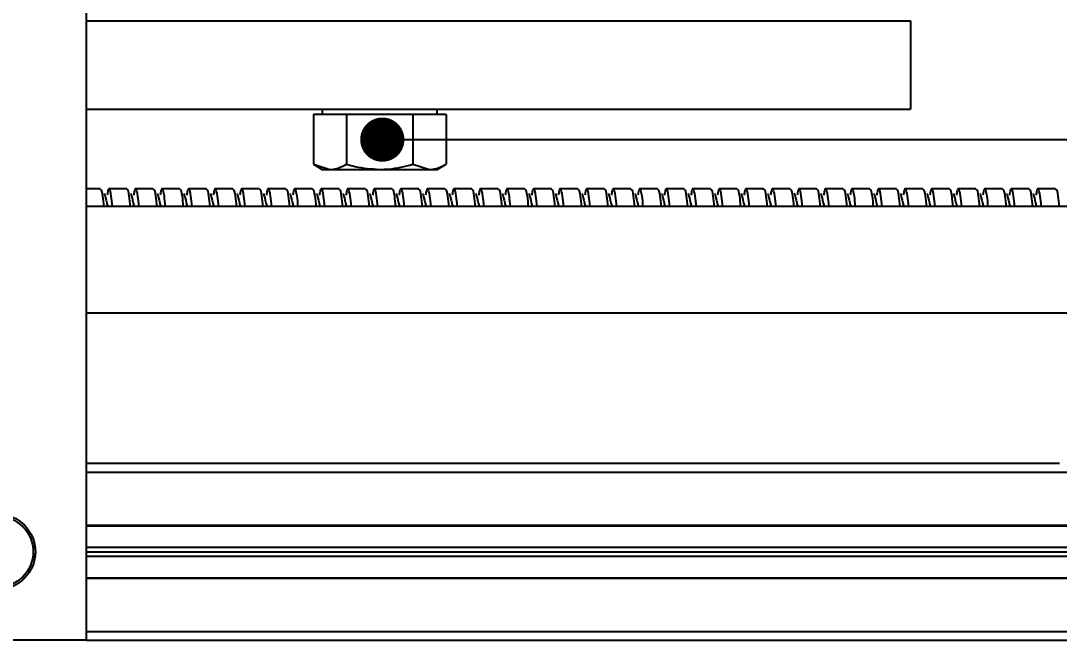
# Model space of a CAD drawing. Header units: millimetres. Extents: x -190 to 12889, y -227 to 3957.
# Drawn here: x 11938.7 to 12056.1, y 1142.4 to 1212.4 of the extents above; entities that cross this region are included whole.
import ezdxf
from ezdxf import colors
from ezdxf.entities.mleader import LeaderData, LeaderLine
from ezdxf.math import Vec2, Vec3

# ---------------------------------------------------------------- set-up
doc = ezdxf.new("R2010")
doc.units = ezdxf.units.MM
doc.header["$LTSCALE"] = 0.7
doc.layers.get('0').update_dxf_attribs({"color": 255})
doc.layers.add('DIM', color=94, linetype='Continuous', lineweight=25)
doc.styles.add('TCVN7824', font='tcvn+7284-2003r.ttf', dxfattribs={"height": 3.5})

# ---------------------------------------------------------------- blocks, each defined once
blk = doc.blocks.new('_Dot')
at = {"color": 0, "linetype": 'ByBlock', "lineweight": -2}
blk.add_line((-0.5, 0), (-1, 0), dxfattribs=at)
at = {"color": 0, "linetype": 'ByBlock', "const_width": 0.5}
blk.add_lwpolyline([(-0.25, 0, 1), (0.25, 0, 1)], format="xyb", close=True, dxfattribs=at)

msp = doc.modelspace()

# ---------------------------------------------------------------- linework, layer by layer
at = {"color": 7, "linetype": 'Continuous', "lineweight": 25}
for p, q in [((11946.0946, 1214.0314), (11946.0946, 1142.4288)), ((11946.0946, 1212.4288), (12039.2736, 1212.4288)), ((12039.2736, 1212.4288), (12039.2736, 1202.4288)), ((11946.0946, 1202.4288), (12039.2736, 1202.4288)), ((11972.7736, 1202.4288), (11972.7736, 1201.8288)), ((11985.7736, 1201.8288), (11985.7736, 1202.4288)), ((11973.6444, 1201.8288), (11971.768, 1201.8288)), ((11971.768, 1201.8288), (11971.768, 1196.2094)), ((11975.5208, 1201.8288), (11973.6444, 1201.8288)), ((11975.5208, 1201.8288), (11975.5208, 1196.2094)), ((11979.2736, 1201.8288), (11975.5208, 1201.8288)), ((11983.0264, 1201.8288), (11979.2736, 1201.8288)), ((11983.0264, 1201.8288), (11983.0264, 1196.2094)), ((11984.9028, 1201.8288), (11983.0264, 1201.8288)), ((11986.7791, 1201.8288), (11984.9028, 1201.8288)), ((11986.7791, 1201.8288), (11986.7791, 1196.2094)), ((11971.768, 1196.2094), (11972.7736, 1195.6288)), ((11971.768, 1196.2094), (11973.6444, 1195.6288)), ((11983.0264, 1196.2094), (11984.9028, 1195.6288)), ((11985.7736, 1195.6288), (11986.7791, 1196.2094)), ((11972.7736, 1195.6288), (11973.6444, 1195.6288)), ((11973.6444, 1195.6288), (11979.2736, 1195.6288)), ((11979.2736, 1195.6288), (11984.9028, 1195.6288)), ((11984.9028, 1195.6288), (11985.7736, 1195.6288)), ((11947.6695, 1193.4288), (11946.0946, 1193.4288)), ((11948.1725, 1192.8273), (11948.1337, 1192.9276)), ((11950.6695, 1193.4288), (11948.6695, 1193.4288)), ((11951.1725, 1192.8273), (11951.1337, 1192.9276)), ((11953.6695, 1193.4288), (11951.6695, 1193.4288)), ((11954.1725, 1192.8273), (11954.1337, 1192.9276)), ((11956.6695, 1193.4288), (11954.6695, 1193.4288)), ((11957.1725, 1192.8273), (11957.1337, 1192.9276)), ((11959.6695, 1193.4288), (11957.6695, 1193.4288)), ((11960.1725, 1192.8273), (11960.1337, 1192.9276)), ((11962.6695, 1193.4288), (11960.6695, 1193.4288)), ((11963.1725, 1192.8273), (11963.1337, 1192.9276)), ((11965.6695, 1193.4288), (11963.6695, 1193.4288)), ((11966.1725, 1192.8273), (11966.1337, 1192.9276)), ((11968.6695, 1193.4288), (11966.6695, 1193.4288)), ((11969.1725, 1192.8273), (11969.1337, 1192.9276)), ((11971.6695, 1193.4288), (11969.6695, 1193.4288)), ((11972.1725, 1192.8273), (11972.1337, 1192.9276)), ((11974.6695, 1193.4288), (11972.6695, 1193.4288)), ((11975.1725, 1192.8273), (11975.1337, 1192.9276)), ((11977.6695, 1193.4288), (11975.6695, 1193.4288)), ((11978.1725, 1192.8273), (11978.1337, 1192.9276)), ((11980.6695, 1193.4288), (11978.6695, 1193.4288)), ((11981.1725, 1192.8273), (11981.1337, 1192.9276)), ((11983.6695, 1193.4288), (11981.6695, 1193.4288)), ((11984.1725, 1192.8273), (11984.1337, 1192.9276)), ((11986.6695, 1193.4288), (11984.6695, 1193.4288)), ((11987.1725, 1192.8273), (11987.1337, 1192.9276)), ((11989.6695, 1193.4288), (11987.6695, 1193.4288)), ((11990.1725, 1192.8273), (11990.1337, 1192.9276)), ((11992.6695, 1193.4288), (11990.6695, 1193.4288)), ((11993.1725, 1192.8273), (11993.1337, 1192.9276)), ((11995.6695, 1193.4288), (11993.6695, 1193.4288)), ((11996.1725, 1192.8273), (11996.1337, 1192.9276)), ((11998.6695, 1193.4288), (11996.6695, 1193.4288)), ((11999.1725, 1192.8273), (11999.1337, 1192.9276)), ((12001.6695, 1193.4288), (11999.6695, 1193.4288)), ((12002.1725, 1192.8273), (12002.1337, 1192.9276)), ((12004.6695, 1193.4288), (12002.6695, 1193.4288)), ((12005.1725, 1192.8273), (12005.1337, 1192.9276)), ((12007.6695, 1193.4288), (12005.6695, 1193.4288)), ((12008.1725, 1192.8273), (12008.1337, 1192.9276)), ((12010.6695, 1193.4288), (12008.6695, 1193.4288)), ((12011.1725, 1192.8273), (12011.1337, 1192.9276)), ((12013.6695, 1193.4288), (12011.6695, 1193.4288)), ((12014.1725, 1192.8273), (12014.1337, 1192.9276)), ((12016.6695, 1193.4288), (12014.6695, 1193.4288)), ((12017.1725, 1192.8273), (12017.1337, 1192.9276)), ((12019.6695, 1193.4288), (12017.6695, 1193.4288)), ((12020.1725, 1192.8273), (12020.1337, 1192.9276)), ((12022.6695, 1193.4288), (12020.6695, 1193.4288)), ((12023.1725, 1192.8273), (12023.1337, 1192.9276)), ((12025.6695, 1193.4288), (12023.6695, 1193.4288)), ((12026.1725, 1192.8273), (12026.1337, 1192.9276)), ((12028.6695, 1193.4288), (12026.6695, 1193.4288)), ((12029.1725, 1192.8273), (12029.1337, 1192.9276)), ((12031.6695, 1193.4288), (12029.6695, 1193.4288)), ((12032.1725, 1192.8273), (12032.1337, 1192.9276)), ((12034.6695, 1193.4288), (12032.6695, 1193.4288)), ((12035.1725, 1192.8273), (12035.1337, 1192.9276)), ((12037.6695, 1193.4288), (12035.6695, 1193.4288)), ((12038.1725, 1192.8273), (12038.1337, 1192.9276)), ((12040.6695, 1193.4288), (12038.6695, 1193.4288)), ((12041.1725, 1192.8273), (12041.1337, 1192.9276)), ((12043.6695, 1193.4288), (12041.6695, 1193.4288)), ((12044.1725, 1192.8273), (12044.1337, 1192.9276)), ((12046.6695, 1193.4288), (12044.6695, 1193.4288)), ((12047.1725, 1192.8273), (12047.1337, 1192.9276)), ((12049.6695, 1193.4288), (12047.6695, 1193.4288)), ((12050.1725, 1192.8273), (12050.1337, 1192.9276)), ((12052.6695, 1193.4288), (12050.6695, 1193.4288)), ((12053.1725, 1192.8273), (12053.1337, 1192.9276)), ((12055.6695, 1193.4288), (12053.6695, 1193.4288)), ((12099.0946, 1191.4288), (11946.0946, 1191.4288)), ((11946.0946, 1179.4288), (12099.0946, 1179.4288)), ((11946.0946, 1162.4288), (12056.0946, 1162.4288)), ((11946.0946, 1155.4288), (12116.0946, 1155.4288)), ((11946.0946, 1155.3681), (12116.0946, 1155.3681)), ((11946.0946, 1152.9484), (12116.0946, 1152.9484)), ((11946.0946, 1152.4288), (12116.0946, 1152.4288)), ((11946.0946, 1151.9092), (12116.0946, 1151.9092)), ((11946.0946, 1149.4895), (12116.0946, 1149.4895)), ((11946.0946, 1149.4288), (12116.0946, 1149.4288)), ((11946.0946, 1142.4288), (11806.0946, 1142.4288)), ((11946.0946, 1142.4288), (12116.0946, 1142.4288))]:
    msp.add_line(p, q, dxfattribs=at)
at = {"color": 8, "linetype": 'Continuous', "lineweight": 25}
for p, q in [((11946.0946, 1161.4288), (12116.0946, 1161.4288)), ((11946.0946, 1143.4288), (12116.0946, 1143.4288))]:
    msp.add_line(p, q, dxfattribs=at)
at = {"color": 7, "linetype": 'Continuous', "lineweight": 25}
for radius in [4.25, 4]:
    msp.add_circle((11936.0946, 1152.4288), radius, dxfattribs=at)
for points, knots in [([(11973.6444, 1195.6288), (11973.6889, 1195.6294), (11974.3226, 1195.6377), (11974.9435, 1195.9339), (11975.5208, 1196.2094)], [0, 0, 0, 0, 0.07021477, 1, 1, 1, 1]), ([(11975.5208, 1196.2094), (11975.8359, 1196.1217), (11977.0591, 1195.7814), (11978.33, 1195.6938), (11979.2736, 1195.6288)], [0, 0, 0, 0, 0.25755135, 1, 1, 1, 1]), ([(11979.2736, 1195.6288), (11979.6148, 1195.6374), (11980.8851, 1195.6695), (11982.1218, 1195.9813), (11983.0264, 1196.2094)], [0, 0, 0, 0, 0.26863361, 1, 1, 1, 1]), ([(11984.9028, 1195.6288), (11984.9473, 1195.6294), (11985.5809, 1195.6377), (11986.2018, 1195.9339), (11986.7791, 1196.2094)], [0, 0, 0, 0, 0.07021477, 1, 1, 1, 1]), ([(11947.6695, 1193.322), (11947.6919, 1193.3507), (11947.7792, 1193.4624), (11947.9052, 1192.8265), (11948.0144, 1191.8542), (11948.0622, 1191.4288)], [0, 0, 0, 0, 0.16279149, 0.63368611, 1, 1, 1, 1]), ([(11948.145, 1192.8849), (11948.151, 1192.8612), (11948.1677, 1192.7962), (11948.3279, 1192.2014), (11948.4674, 1191.5773), (11948.5006, 1191.4288)], [0, 0, 0, 0, 0.303950753, 0.834439217, 1, 1, 1, 1]), ([(11949.0622, 1191.4288), (11949.0144, 1191.864), (11948.9052, 1192.8585), (11948.7391, 1193.4925), (11948.569, 1193.4882), (11948.482, 1192.9179), (11948.4548, 1192.7392)], [0, 0, 0, 0, 0.23771961, 0.54330696, 0.85698063, 1, 1, 1, 1]), ([(11950.6695, 1193.322), (11950.6919, 1193.3507), (11950.7792, 1193.4624), (11950.9052, 1192.8265), (11951.0144, 1191.8542), (11951.0622, 1191.4288)], [0, 0, 0, 0, 0.16279149, 0.63368611, 1, 1, 1, 1]), ([(11951.145, 1192.8849), (11951.151, 1192.8612), (11951.1677, 1192.7962), (11951.3279, 1192.2014), (11951.4674, 1191.5773), (11951.5006, 1191.4288)], [0, 0, 0, 0, 0.303950753, 0.834439217, 1, 1, 1, 1]), ([(11952.0622, 1191.4288), (11952.0144, 1191.864), (11951.9052, 1192.8585), (11951.7391, 1193.4925), (11951.569, 1193.4882), (11951.482, 1192.9179), (11951.4548, 1192.7392)], [0, 0, 0, 0, 0.237719613, 0.543306957, 0.856980627, 1, 1, 1, 1]), ([(11953.6695, 1193.322), (11953.6919, 1193.3507), (11953.7792, 1193.4624), (11953.9052, 1192.8265), (11954.0144, 1191.8542), (11954.0622, 1191.4288)], [0, 0, 0, 0, 0.16279149, 0.633686114, 1, 1, 1, 1]), ([(11954.145, 1192.8849), (11954.151, 1192.8612), (11954.1677, 1192.7962), (11954.3279, 1192.2014), (11954.4674, 1191.5773), (11954.5006, 1191.4288)], [0, 0, 0, 0, 0.303950753, 0.834439217, 1, 1, 1, 1]), ([(11955.0622, 1191.4288), (11955.0144, 1191.864), (11954.9052, 1192.8585), (11954.7391, 1193.4925), (11954.569, 1193.4882), (11954.482, 1192.9179), (11954.4548, 1192.7392)], [0, 0, 0, 0, 0.23771961, 0.54330696, 0.85698063, 1, 1, 1, 1]), ([(11956.6695, 1193.322), (11956.6919, 1193.3507), (11956.7792, 1193.4624), (11956.9052, 1192.8265), (11957.0144, 1191.8542), (11957.0622, 1191.4288)], [0, 0, 0, 0, 0.16279149, 0.63368611, 1, 1, 1, 1]), ([(11957.145, 1192.8849), (11957.151, 1192.8612), (11957.1677, 1192.7962), (11957.3279, 1192.2014), (11957.4674, 1191.5773), (11957.5006, 1191.4288)], [0, 0, 0, 0, 0.30395075, 0.83443922, 1, 1, 1, 1]), ([(11958.0622, 1191.4288), (11958.0144, 1191.864), (11957.9052, 1192.8585), (11957.7391, 1193.4925), (11957.569, 1193.4882), (11957.482, 1192.9179), (11957.4548, 1192.7392)], [0, 0, 0, 0, 0.23771961, 0.54330696, 0.85698063, 1, 1, 1, 1]), ([(11959.6695, 1193.322), (11959.6919, 1193.3507), (11959.7792, 1193.4624), (11959.9052, 1192.8265), (11960.0144, 1191.8542), (11960.0622, 1191.4288)], [0, 0, 0, 0, 0.16279149, 0.63368611, 1, 1, 1, 1]), ([(11960.145, 1192.8849), (11960.151, 1192.8612), (11960.1677, 1192.7962), (11960.3279, 1192.2014), (11960.4674, 1191.5773), (11960.5006, 1191.4288)], [0, 0, 0, 0, 0.30395075, 0.83443922, 1, 1, 1, 1]), ([(11961.0622, 1191.4288), (11961.0144, 1191.864), (11960.9052, 1192.8585), (11960.7391, 1193.4925), (11960.569, 1193.4882), (11960.482, 1192.9179), (11960.4548, 1192.7392)], [0, 0, 0, 0, 0.237719613, 0.543306957, 0.856980627, 1, 1, 1, 1]), ([(11962.6695, 1193.322), (11962.6919, 1193.3507), (11962.7792, 1193.4624), (11962.9052, 1192.8265), (11963.0144, 1191.8542), (11963.0622, 1191.4288)], [0, 0, 0, 0, 0.16279149, 0.63368611, 1, 1, 1, 1]), ([(11963.145, 1192.8849), (11963.151, 1192.8612), (11963.1677, 1192.7962), (11963.3279, 1192.2014), (11963.4674, 1191.5773), (11963.5006, 1191.4288)], [0, 0, 0, 0, 0.303950753, 0.834439217, 1, 1, 1, 1]), ([(11964.0622, 1191.4288), (11964.0144, 1191.864), (11963.9052, 1192.8585), (11963.7391, 1193.4925), (11963.569, 1193.4882), (11963.482, 1192.9179), (11963.4548, 1192.7392)], [0, 0, 0, 0, 0.237719613, 0.543306957, 0.856980627, 1, 1, 1, 1]), ([(11965.6695, 1193.322), (11965.6919, 1193.3507), (11965.7792, 1193.4624), (11965.9052, 1192.8265), (11966.0144, 1191.8542), (11966.0622, 1191.4288)], [0, 0, 0, 0, 0.16279149, 0.633686114, 1, 1, 1, 1]), ([(11966.145, 1192.8849), (11966.151, 1192.8612), (11966.1677, 1192.7962), (11966.3279, 1192.2014), (11966.4674, 1191.5773), (11966.5006, 1191.4288)], [0, 0, 0, 0, 0.30395075, 0.83443922, 1, 1, 1, 1]), ([(11967.0622, 1191.4288), (11967.0144, 1191.864), (11966.9052, 1192.8585), (11966.7391, 1193.4925), (11966.569, 1193.4882), (11966.482, 1192.9179), (11966.4548, 1192.7392)], [0, 0, 0, 0, 0.23771961, 0.54330696, 0.85698063, 1, 1, 1, 1]), ([(11968.6695, 1193.322), (11968.6919, 1193.3507), (11968.7792, 1193.4624), (11968.9052, 1192.8265), (11969.0144, 1191.8542), (11969.0622, 1191.4288)], [0, 0, 0, 0, 0.16279149, 0.63368611, 1, 1, 1, 1]), ([(11969.145, 1192.8849), (11969.151, 1192.8612), (11969.1677, 1192.7962), (11969.3279, 1192.2014), (11969.4674, 1191.5773), (11969.5006, 1191.4288)], [0, 0, 0, 0, 0.303950753, 0.834439217, 1, 1, 1, 1]), ([(11970.0622, 1191.4288), (11970.0144, 1191.864), (11969.9052, 1192.8585), (11969.7391, 1193.4925), (11969.569, 1193.4882), (11969.482, 1192.9179), (11969.4548, 1192.7392)], [0, 0, 0, 0, 0.23771961, 0.54330696, 0.85698063, 1, 1, 1, 1]), ([(11971.6695, 1193.322), (11971.6919, 1193.3507), (11971.7792, 1193.4624), (11971.9052, 1192.8265), (11972.0144, 1191.8542), (11972.0622, 1191.4288)], [0, 0, 0, 0, 0.16279149, 0.63368611, 1, 1, 1, 1]), ([(11972.145, 1192.8849), (11972.151, 1192.8612), (11972.1677, 1192.7962), (11972.3279, 1192.2014), (11972.4674, 1191.5773), (11972.5006, 1191.4288)], [0, 0, 0, 0, 0.30395075, 0.83443922, 1, 1, 1, 1]), ([(11973.0622, 1191.4288), (11973.0144, 1191.864), (11972.9052, 1192.8585), (11972.7391, 1193.4925), (11972.569, 1193.4882), (11972.482, 1192.9179), (11972.4548, 1192.7392)], [0, 0, 0, 0, 0.23771961, 0.54330696, 0.85698063, 1, 1, 1, 1]), ([(11974.6695, 1193.322), (11974.6919, 1193.3507), (11974.7792, 1193.4624), (11974.9052, 1192.8265), (11975.0144, 1191.8542), (11975.0622, 1191.4288)], [0, 0, 0, 0, 0.16279149, 0.63368611, 1, 1, 1, 1]), ([(11975.145, 1192.8849), (11975.151, 1192.8612), (11975.1677, 1192.7962), (11975.3279, 1192.2014), (11975.4674, 1191.5773), (11975.5006, 1191.4288)], [0, 0, 0, 0, 0.30395075, 0.83443922, 1, 1, 1, 1]), ([(11976.0622, 1191.4288), (11976.0144, 1191.864), (11975.9052, 1192.8585), (11975.7391, 1193.4925), (11975.569, 1193.4882), (11975.482, 1192.9179), (11975.4548, 1192.7392)], [0, 0, 0, 0, 0.23771961, 0.54330696, 0.85698063, 1, 1, 1, 1]), ([(11977.6695, 1193.322), (11977.6919, 1193.3507), (11977.7792, 1193.4624), (11977.9052, 1192.8265), (11978.0144, 1191.8542), (11978.0622, 1191.4288)], [0, 0, 0, 0, 0.16279149, 0.63368611, 1, 1, 1, 1]), ([(11978.145, 1192.8849), (11978.151, 1192.8612), (11978.1677, 1192.7962), (11978.3279, 1192.2014), (11978.4674, 1191.5773), (11978.5006, 1191.4288)], [0, 0, 0, 0, 0.30395075, 0.83443922, 1, 1, 1, 1]), ([(11979.0622, 1191.4288), (11979.0144, 1191.8639), (11978.9052, 1192.8583), (11978.7391, 1193.4938), (11978.5674, 1193.4842), (11978.4789, 1192.9019), (11978.4502, 1192.7128)], [0, 0, 0, 0, 0.23586153, 0.53906033, 0.85028224, 1, 1, 1, 1]), ([(11980.6695, 1193.322), (11980.6919, 1193.3507), (11980.7792, 1193.4624), (11980.9052, 1192.8265), (11981.0144, 1191.8542), (11981.0622, 1191.4288)], [0, 0, 0, 0, 0.16279149, 0.63368611, 1, 1, 1, 1]), ([(11981.145, 1192.8849), (11981.151, 1192.8612), (11981.1677, 1192.7962), (11981.3279, 1192.2014), (11981.4674, 1191.5773), (11981.5006, 1191.4288)], [0, 0, 0, 0, 0.30395075, 0.83443922, 1, 1, 1, 1]), ([(11982.0622, 1191.4288), (11982.0144, 1191.864), (11981.9052, 1192.8585), (11981.7391, 1193.4925), (11981.569, 1193.4882), (11981.482, 1192.9179), (11981.4548, 1192.7392)], [0, 0, 0, 0, 0.23771961, 0.54330696, 0.85698063, 1, 1, 1, 1]), ([(11983.6695, 1193.322), (11983.6919, 1193.3507), (11983.7792, 1193.4624), (11983.9052, 1192.8265), (11984.0144, 1191.8542), (11984.0622, 1191.4288)], [0, 0, 0, 0, 0.16279149, 0.63368611, 1, 1, 1, 1]), ([(11984.145, 1192.8849), (11984.151, 1192.8612), (11984.1677, 1192.7962), (11984.3279, 1192.2014), (11984.4674, 1191.5773), (11984.5006, 1191.4288)], [0, 0, 0, 0, 0.303950753, 0.834439217, 1, 1, 1, 1]), ([(11985.0622, 1191.4288), (11985.0144, 1191.864), (11984.9052, 1192.8585), (11984.7391, 1193.4925), (11984.569, 1193.4882), (11984.482, 1192.9179), (11984.4548, 1192.7392)], [0, 0, 0, 0, 0.23771961, 0.54330696, 0.85698063, 1, 1, 1, 1]), ([(11986.6695, 1193.322), (11986.6919, 1193.3507), (11986.7792, 1193.4624), (11986.9052, 1192.8265), (11987.0144, 1191.8542), (11987.0622, 1191.4288)], [0, 0, 0, 0, 0.16279149, 0.63368611, 1, 1, 1, 1]), ([(11987.145, 1192.8849), (11987.151, 1192.8612), (11987.1677, 1192.7962), (11987.3279, 1192.2014), (11987.4674, 1191.5773), (11987.5006, 1191.4288)], [0, 0, 0, 0, 0.30395075, 0.83443922, 1, 1, 1, 1]), ([(11988.0622, 1191.4288), (11988.0144, 1191.864), (11987.9052, 1192.8585), (11987.7391, 1193.4925), (11987.569, 1193.4882), (11987.482, 1192.9179), (11987.4548, 1192.7392)], [0, 0, 0, 0, 0.23771961, 0.54330696, 0.85698063, 1, 1, 1, 1]), ([(11989.6695, 1193.322), (11989.6919, 1193.3507), (11989.7792, 1193.4624), (11989.9052, 1192.8265), (11990.0144, 1191.8542), (11990.0622, 1191.4288)], [0, 0, 0, 0, 0.16279149, 0.63368611, 1, 1, 1, 1]), ([(11990.145, 1192.8849), (11990.151, 1192.8612), (11990.1677, 1192.7962), (11990.3279, 1192.2014), (11990.4674, 1191.5773), (11990.5006, 1191.4288)], [0, 0, 0, 0, 0.303950753, 0.834439217, 1, 1, 1, 1]), ([(11991.0622, 1191.4288), (11991.0144, 1191.864), (11990.9052, 1192.8585), (11990.7391, 1193.4925), (11990.569, 1193.4882), (11990.482, 1192.9179), (11990.4548, 1192.7392)], [0, 0, 0, 0, 0.23771961, 0.54330696, 0.85698063, 1, 1, 1, 1]), ([(11992.6695, 1193.322), (11992.6919, 1193.3507), (11992.7792, 1193.4624), (11992.9052, 1192.8265), (11993.0144, 1191.8542), (11993.0622, 1191.4288)], [0, 0, 0, 0, 0.16279149, 0.63368611, 1, 1, 1, 1]), ([(11993.145, 1192.8849), (11993.151, 1192.8612), (11993.1677, 1192.7962), (11993.3279, 1192.2014), (11993.4674, 1191.5773), (11993.5006, 1191.4288)], [0, 0, 0, 0, 0.30395075, 0.83443922, 1, 1, 1, 1]), ([(11994.0622, 1191.4288), (11994.0144, 1191.864), (11993.9052, 1192.8585), (11993.7391, 1193.4925), (11993.569, 1193.4882), (11993.482, 1192.9179), (11993.4548, 1192.7392)], [0, 0, 0, 0, 0.23771961, 0.54330696, 0.85698063, 1, 1, 1, 1]), ([(11995.6695, 1193.322), (11995.6919, 1193.3507), (11995.7792, 1193.4624), (11995.9052, 1192.8265), (11996.0144, 1191.8542), (11996.0622, 1191.4288)], [0, 0, 0, 0, 0.16279149, 0.63368611, 1, 1, 1, 1]), ([(11996.145, 1192.8849), (11996.151, 1192.8612), (11996.1677, 1192.7962), (11996.3279, 1192.2014), (11996.4674, 1191.5773), (11996.5006, 1191.4288)], [0, 0, 0, 0, 0.30395075, 0.83443922, 1, 1, 1, 1]), ([(11997.0622, 1191.4288), (11997.0144, 1191.864), (11996.9052, 1192.8585), (11996.7391, 1193.4925), (11996.569, 1193.4882), (11996.482, 1192.9179), (11996.4548, 1192.7392)], [0, 0, 0, 0, 0.237719613, 0.543306957, 0.856980627, 1, 1, 1, 1]), ([(11998.6695, 1193.322), (11998.6919, 1193.3507), (11998.7792, 1193.4624), (11998.9052, 1192.8265), (11999.0144, 1191.8542), (11999.0622, 1191.4288)], [0, 0, 0, 0, 0.16279149, 0.63368611, 1, 1, 1, 1]), ([(11999.145, 1192.8849), (11999.151, 1192.8612), (11999.1677, 1192.7962), (11999.3279, 1192.2014), (11999.4674, 1191.5773), (11999.5006, 1191.4288)], [0, 0, 0, 0, 0.303950753, 0.834439217, 1, 1, 1, 1]), ([(12000.0622, 1191.4288), (12000.0144, 1191.864), (11999.9052, 1192.8585), (11999.7391, 1193.4925), (11999.569, 1193.4882), (11999.482, 1192.9179), (11999.4548, 1192.7392)], [0, 0, 0, 0, 0.23771961, 0.54330696, 0.85698063, 1, 1, 1, 1]), ([(12001.6695, 1193.322), (12001.6919, 1193.3507), (12001.7792, 1193.4624), (12001.9052, 1192.8265), (12002.0144, 1191.8542), (12002.0622, 1191.4288)], [0, 0, 0, 0, 0.16279149, 0.63368611, 1, 1, 1, 1]), ([(12002.145, 1192.8849), (12002.151, 1192.8612), (12002.1677, 1192.7962), (12002.3279, 1192.2014), (12002.4674, 1191.5773), (12002.5006, 1191.4288)], [0, 0, 0, 0, 0.30395075, 0.83443922, 1, 1, 1, 1]), ([(12003.0622, 1191.4288), (12003.0144, 1191.864), (12002.9052, 1192.8585), (12002.7391, 1193.4925), (12002.569, 1193.4882), (12002.482, 1192.9179), (12002.4548, 1192.7392)], [0, 0, 0, 0, 0.237719613, 0.543306957, 0.856980627, 1, 1, 1, 1]), ([(12004.6695, 1193.322), (12004.6919, 1193.3507), (12004.7792, 1193.4624), (12004.9052, 1192.8265), (12005.0144, 1191.8542), (12005.0622, 1191.4288)], [0, 0, 0, 0, 0.16279149, 0.63368611, 1, 1, 1, 1]), ([(12005.145, 1192.8849), (12005.151, 1192.8612), (12005.1677, 1192.7962), (12005.3279, 1192.2014), (12005.4674, 1191.5773), (12005.5006, 1191.4288)], [0, 0, 0, 0, 0.303950753, 0.834439217, 1, 1, 1, 1]), ([(12006.0622, 1191.4288), (12006.0144, 1191.864), (12005.9052, 1192.8585), (12005.7391, 1193.4925), (12005.569, 1193.4882), (12005.482, 1192.9179), (12005.4548, 1192.7392)], [0, 0, 0, 0, 0.237719613, 0.543306957, 0.856980627, 1, 1, 1, 1]), ([(12007.6695, 1193.322), (12007.6919, 1193.3507), (12007.7792, 1193.4624), (12007.9052, 1192.8265), (12008.0144, 1191.8542), (12008.0622, 1191.4288)], [0, 0, 0, 0, 0.16279149, 0.63368611, 1, 1, 1, 1]), ([(12008.145, 1192.8849), (12008.151, 1192.8612), (12008.1677, 1192.7962), (12008.3279, 1192.2014), (12008.4674, 1191.5773), (12008.5006, 1191.4288)], [0, 0, 0, 0, 0.30395075, 0.83443922, 1, 1, 1, 1]), ([(12009.0622, 1191.4288), (12009.0144, 1191.864), (12008.9052, 1192.8585), (12008.7391, 1193.4925), (12008.569, 1193.4882), (12008.482, 1192.9179), (12008.4548, 1192.7392)], [0, 0, 0, 0, 0.23771961, 0.54330696, 0.85698063, 1, 1, 1, 1]), ([(12010.6695, 1193.322), (12010.6919, 1193.3507), (12010.7792, 1193.4624), (12010.9052, 1192.8265), (12011.0144, 1191.8542), (12011.0622, 1191.4288)], [0, 0, 0, 0, 0.16279149, 0.63368611, 1, 1, 1, 1]), ([(12011.145, 1192.8849), (12011.151, 1192.8612), (12011.1677, 1192.7962), (12011.3279, 1192.2014), (12011.4674, 1191.5773), (12011.5006, 1191.4288)], [0, 0, 0, 0, 0.30395075, 0.83443922, 1, 1, 1, 1]), ([(12012.0622, 1191.4288), (12012.0144, 1191.864), (12011.9052, 1192.8585), (12011.7391, 1193.4925), (12011.569, 1193.4882), (12011.482, 1192.9179), (12011.4548, 1192.7392)], [0, 0, 0, 0, 0.23771961, 0.54330696, 0.85698063, 1, 1, 1, 1]), ([(12013.6695, 1193.322), (12013.6919, 1193.3507), (12013.7792, 1193.4624), (12013.9052, 1192.8265), (12014.0144, 1191.8542), (12014.0622, 1191.4288)], [0, 0, 0, 0, 0.16279149, 0.63368611, 1, 1, 1, 1]), ([(12014.145, 1192.8849), (12014.151, 1192.8612), (12014.1677, 1192.7962), (12014.3279, 1192.2014), (12014.4674, 1191.5773), (12014.5006, 1191.4288)], [0, 0, 0, 0, 0.30395075, 0.83443922, 1, 1, 1, 1]), ([(12015.0622, 1191.4288), (12015.0144, 1191.864), (12014.9052, 1192.8585), (12014.7391, 1193.4925), (12014.569, 1193.4882), (12014.482, 1192.9179), (12014.4548, 1192.7392)], [0, 0, 0, 0, 0.23771961, 0.54330696, 0.85698063, 1, 1, 1, 1]), ([(12016.6695, 1193.322), (12016.6919, 1193.3507), (12016.7792, 1193.4624), (12016.9052, 1192.8265), (12017.0144, 1191.8542), (12017.0622, 1191.4288)], [0, 0, 0, 0, 0.16279149, 0.63368611, 1, 1, 1, 1]), ([(12017.145, 1192.8849), (12017.151, 1192.8612), (12017.1677, 1192.7962), (12017.3279, 1192.2014), (12017.4674, 1191.5773), (12017.5006, 1191.4288)], [0, 0, 0, 0, 0.303950753, 0.834439217, 1, 1, 1, 1]), ([(12018.0622, 1191.4288), (12018.0144, 1191.864), (12017.9052, 1192.8585), (12017.7391, 1193.4925), (12017.569, 1193.4882), (12017.482, 1192.9179), (12017.4548, 1192.7392)], [0, 0, 0, 0, 0.23771961, 0.54330696, 0.85698063, 1, 1, 1, 1]), ([(12019.6695, 1193.322), (12019.6919, 1193.3507), (12019.7792, 1193.4624), (12019.9052, 1192.8265), (12020.0144, 1191.8542), (12020.0622, 1191.4288)], [0, 0, 0, 0, 0.16279149, 0.63368611, 1, 1, 1, 1]), ([(12020.145, 1192.8849), (12020.151, 1192.8612), (12020.1677, 1192.7962), (12020.3279, 1192.2014), (12020.4674, 1191.5773), (12020.5006, 1191.4288)], [0, 0, 0, 0, 0.30395075, 0.83443922, 1, 1, 1, 1]), ([(12021.0622, 1191.4288), (12021.0144, 1191.864), (12020.9052, 1192.8585), (12020.7391, 1193.4925), (12020.569, 1193.4882), (12020.482, 1192.9179), (12020.4548, 1192.7392)], [0, 0, 0, 0, 0.23771961, 0.54330696, 0.85698063, 1, 1, 1, 1]), ([(12022.6695, 1193.322), (12022.6919, 1193.3507), (12022.7792, 1193.4624), (12022.9052, 1192.8265), (12023.0144, 1191.8542), (12023.0622, 1191.4288)], [0, 0, 0, 0, 0.16279149, 0.63368611, 1, 1, 1, 1]), ([(12023.145, 1192.8849), (12023.151, 1192.8612), (12023.1677, 1192.7962), (12023.3279, 1192.2014), (12023.4674, 1191.5773), (12023.5006, 1191.4288)], [0, 0, 0, 0, 0.30395075, 0.83443922, 1, 1, 1, 1]), ([(12024.0622, 1191.4288), (12024.0144, 1191.864), (12023.9052, 1192.8585), (12023.7391, 1193.4925), (12023.569, 1193.4882), (12023.482, 1192.9179), (12023.4548, 1192.7392)], [0, 0, 0, 0, 0.237719613, 0.543306957, 0.856980627, 1, 1, 1, 1]), ([(12025.6695, 1193.322), (12025.6919, 1193.3507), (12025.7792, 1193.4624), (12025.9052, 1192.8265), (12026.0144, 1191.8542), (12026.0622, 1191.4288)], [0, 0, 0, 0, 0.16279149, 0.63368611, 1, 1, 1, 1]), ([(12026.145, 1192.8849), (12026.151, 1192.8612), (12026.1677, 1192.7962), (12026.3279, 1192.2014), (12026.4674, 1191.5773), (12026.5006, 1191.4288)], [0, 0, 0, 0, 0.30395075, 0.83443922, 1, 1, 1, 1]), ([(12027.0622, 1191.4288), (12027.0144, 1191.864), (12026.9052, 1192.8585), (12026.7391, 1193.4925), (12026.569, 1193.4882), (12026.482, 1192.9179), (12026.4548, 1192.7392)], [0, 0, 0, 0, 0.237719613, 0.543306957, 0.856980627, 1, 1, 1, 1]), ([(12028.6695, 1193.322), (12028.6919, 1193.3507), (12028.7792, 1193.4624), (12028.9052, 1192.8265), (12029.0144, 1191.8542), (12029.0622, 1191.4288)], [0, 0, 0, 0, 0.16279149, 0.63368611, 1, 1, 1, 1]), ([(12029.145, 1192.8849), (12029.151, 1192.8612), (12029.1677, 1192.7962), (12029.3279, 1192.2014), (12029.4674, 1191.5773), (12029.5006, 1191.4288)], [0, 0, 0, 0, 0.30395075, 0.83443922, 1, 1, 1, 1]), ([(12030.0622, 1191.4288), (12030.0144, 1191.864), (12029.9052, 1192.8585), (12029.7391, 1193.4925), (12029.569, 1193.4882), (12029.482, 1192.9179), (12029.4548, 1192.7392)], [0, 0, 0, 0, 0.23771961, 0.54330696, 0.85698063, 1, 1, 1, 1]), ([(12031.6695, 1193.322), (12031.6919, 1193.3507), (12031.7792, 1193.4624), (12031.9052, 1192.8265), (12032.0144, 1191.8542), (12032.0622, 1191.4288)], [0, 0, 0, 0, 0.16279149, 0.633686114, 1, 1, 1, 1]), ([(12032.145, 1192.8849), (12032.151, 1192.8612), (12032.1677, 1192.7962), (12032.3279, 1192.2014), (12032.4674, 1191.5773), (12032.5006, 1191.4288)], [0, 0, 0, 0, 0.30395075, 0.83443922, 1, 1, 1, 1]), ([(12033.0622, 1191.4288), (12033.0144, 1191.864), (12032.9052, 1192.8585), (12032.7391, 1193.4925), (12032.569, 1193.4882), (12032.482, 1192.9179), (12032.4548, 1192.7392)], [0, 0, 0, 0, 0.23771961, 0.54330696, 0.85698063, 1, 1, 1, 1]), ([(12034.6695, 1193.322), (12034.6919, 1193.3507), (12034.7792, 1193.4624), (12034.9052, 1192.8265), (12035.0144, 1191.8542), (12035.0622, 1191.4288)], [0, 0, 0, 0, 0.16279149, 0.63368611, 1, 1, 1, 1]), ([(12035.145, 1192.8849), (12035.151, 1192.8612), (12035.1677, 1192.7962), (12035.3279, 1192.2014), (12035.4674, 1191.5773), (12035.5006, 1191.4288)], [0, 0, 0, 0, 0.303950753, 0.834439217, 1, 1, 1, 1]), ([(12036.0622, 1191.4288), (12036.0144, 1191.864), (12035.9052, 1192.8585), (12035.7391, 1193.4925), (12035.569, 1193.4882), (12035.482, 1192.9179), (12035.4548, 1192.7392)], [0, 0, 0, 0, 0.23771961, 0.54330696, 0.85698063, 1, 1, 1, 1]), ([(12037.6695, 1193.322), (12037.6919, 1193.3507), (12037.7792, 1193.4624), (12037.9052, 1192.8265), (12038.0144, 1191.8542), (12038.0622, 1191.4288)], [0, 0, 0, 0, 0.16279149, 0.63368611, 1, 1, 1, 1]), ([(12038.145, 1192.8849), (12038.151, 1192.8612), (12038.1677, 1192.7962), (12038.3279, 1192.2014), (12038.4674, 1191.5773), (12038.5006, 1191.4288)], [0, 0, 0, 0, 0.30395075, 0.83443922, 1, 1, 1, 1]), ([(12039.0622, 1191.4288), (12039.0144, 1191.864), (12038.9052, 1192.8585), (12038.7391, 1193.4925), (12038.569, 1193.4882), (12038.482, 1192.9179), (12038.4548, 1192.7392)], [0, 0, 0, 0, 0.237719613, 0.543306957, 0.856980627, 1, 1, 1, 1]), ([(12040.6695, 1193.322), (12040.6919, 1193.3507), (12040.7792, 1193.4624), (12040.9052, 1192.8265), (12041.0144, 1191.8542), (12041.0622, 1191.4288)], [0, 0, 0, 0, 0.16279149, 0.63368611, 1, 1, 1, 1]), ([(12041.145, 1192.8849), (12041.151, 1192.8612), (12041.1677, 1192.7962), (12041.3279, 1192.2014), (12041.4674, 1191.5773), (12041.5006, 1191.4288)], [0, 0, 0, 0, 0.30395075, 0.83443922, 1, 1, 1, 1]), ([(12042.0622, 1191.4288), (12042.0144, 1191.864), (12041.9052, 1192.8585), (12041.7391, 1193.4925), (12041.569, 1193.4882), (12041.482, 1192.9179), (12041.4548, 1192.7392)], [0, 0, 0, 0, 0.237719613, 0.543306957, 0.856980627, 1, 1, 1, 1]), ([(12043.6695, 1193.322), (12043.6919, 1193.3507), (12043.7792, 1193.4624), (12043.9052, 1192.8265), (12044.0144, 1191.8542), (12044.0622, 1191.4288)], [0, 0, 0, 0, 0.16279149, 0.63368611, 1, 1, 1, 1]), ([(12044.145, 1192.8849), (12044.151, 1192.8612), (12044.1677, 1192.7962), (12044.3279, 1192.2014), (12044.4674, 1191.5773), (12044.5006, 1191.4288)], [0, 0, 0, 0, 0.30395075, 0.83443922, 1, 1, 1, 1]), ([(12045.0622, 1191.4288), (12045.0144, 1191.864), (12044.9052, 1192.8585), (12044.7391, 1193.4925), (12044.569, 1193.4882), (12044.482, 1192.9179), (12044.4548, 1192.7392)], [0, 0, 0, 0, 0.23771961, 0.54330696, 0.85698063, 1, 1, 1, 1]), ([(12046.6695, 1193.322), (12046.6919, 1193.3507), (12046.7792, 1193.4624), (12046.9052, 1192.8265), (12047.0144, 1191.8542), (12047.0622, 1191.4288)], [0, 0, 0, 0, 0.16279149, 0.63368611, 1, 1, 1, 1]), ([(12047.145, 1192.8849), (12047.151, 1192.8612), (12047.1677, 1192.7962), (12047.3279, 1192.2014), (12047.4674, 1191.5773), (12047.5006, 1191.4288)], [0, 0, 0, 0, 0.30395075, 0.83443922, 1, 1, 1, 1]), ([(12048.0622, 1191.4288), (12048.0144, 1191.864), (12047.9052, 1192.8585), (12047.7391, 1193.4925), (12047.569, 1193.4882), (12047.482, 1192.9179), (12047.4548, 1192.7392)], [0, 0, 0, 0, 0.237719613, 0.543306957, 0.856980627, 1, 1, 1, 1]), ([(12049.6695, 1193.322), (12049.6919, 1193.3507), (12049.7792, 1193.4624), (12049.9052, 1192.8265), (12050.0144, 1191.8542), (12050.0622, 1191.4288)], [0, 0, 0, 0, 0.16279149, 0.63368611, 1, 1, 1, 1]), ([(12050.145, 1192.8849), (12050.151, 1192.8612), (12050.1677, 1192.7962), (12050.3279, 1192.2014), (12050.4674, 1191.5773), (12050.5006, 1191.4288)], [0, 0, 0, 0, 0.30395075, 0.83443922, 1, 1, 1, 1]), ([(12051.0622, 1191.4288), (12051.0144, 1191.864), (12050.9052, 1192.8585), (12050.7391, 1193.4925), (12050.569, 1193.4882), (12050.482, 1192.9179), (12050.4548, 1192.7392)], [0, 0, 0, 0, 0.23771961, 0.54330696, 0.85698063, 1, 1, 1, 1]), ([(12052.6695, 1193.322), (12052.6919, 1193.3507), (12052.7792, 1193.4624), (12052.9052, 1192.8265), (12053.0144, 1191.8542), (12053.0622, 1191.4288)], [0, 0, 0, 0, 0.16279149, 0.63368611, 1, 1, 1, 1]), ([(12053.145, 1192.8849), (12053.151, 1192.8612), (12053.1677, 1192.7962), (12053.3279, 1192.2014), (12053.4674, 1191.5773), (12053.5006, 1191.4288)], [0, 0, 0, 0, 0.303950753, 0.834439217, 1, 1, 1, 1]), ([(12054.0622, 1191.4288), (12054.0144, 1191.864), (12053.9052, 1192.8585), (12053.7391, 1193.4925), (12053.569, 1193.4882), (12053.482, 1192.9179), (12053.4548, 1192.7392)], [0, 0, 0, 0, 0.23771961, 0.54330696, 0.85698063, 1, 1, 1, 1]), ([(12055.6695, 1193.322), (12055.6919, 1193.3507), (12055.7792, 1193.4624), (12055.9052, 1192.8265), (12056.0144, 1191.8542), (12056.0622, 1191.4288)], [0, 0, 0, 0, 0.16279149, 0.63368611, 1, 1, 1, 1])]:
    msp.add_open_spline(points, degree=3, knots=knots, dxfattribs=at)

# ---------------------------------------------------------------- leaders
at = {"layer": 'DIM', "ltscale": 0.2}
ml = msp.add_multileader_mtext('Standard', dxfattribs=at)
ml.set_content('1', color=256, style='TCVN7824')
ml.set_leader_properties(color=256)
ml.set_arrow_properties(name='DOT')
ml.build(insert=Vec2(0, 0))
ml.multileader.update_dxf_attribs({"text_left_attachment_type": 6, "text_right_attachment_type": 6, "dogleg_length": 0.36, "arrow_head_size": 5})
ctx = ml.context
ctx.base_point, ctx.char_height, ctx.arrow_head_size, ctx.plane_origin = Vec3(12193.202, 1198.9978), 3.5, 5, Vec3(11979.5582, 1198.9978)
ctx.left_attachment, ctx.right_attachment = 6, 6
notes = []
notes.append((ctx, [(0, (1, 1, 0), (12192.842, 1198.9978), (1, 0), 0.36, [(0, [(11979.5582, 1198.9978)], 0, [])])]))
ctx.mtext.insert, ctx.mtext.flow_direction = Vec3(12195.202, 1203.1978), 5
for ctx, leaders in notes:
    for number, flags, end, landing, length, lines in leaders:
        leader = LeaderData()
        leader.index, (leader.has_last_leader_line, leader.has_dogleg_vector, leader.attachment_direction) = number, flags
        leader.last_leader_point, leader.dogleg_vector, leader.dogleg_length = Vec3(end), Vec3(landing), length
        for number, points, colour, breaks in lines:
            line = LeaderLine()
            line.index, line.vertices, line.color, line.breaks = number, Vec3.list(points), colors.encode_raw_color(colour), breaks
            leader.lines.append(line)
        ctx.leaders.append(leader)

doc.saveas('drawing.dxf')
